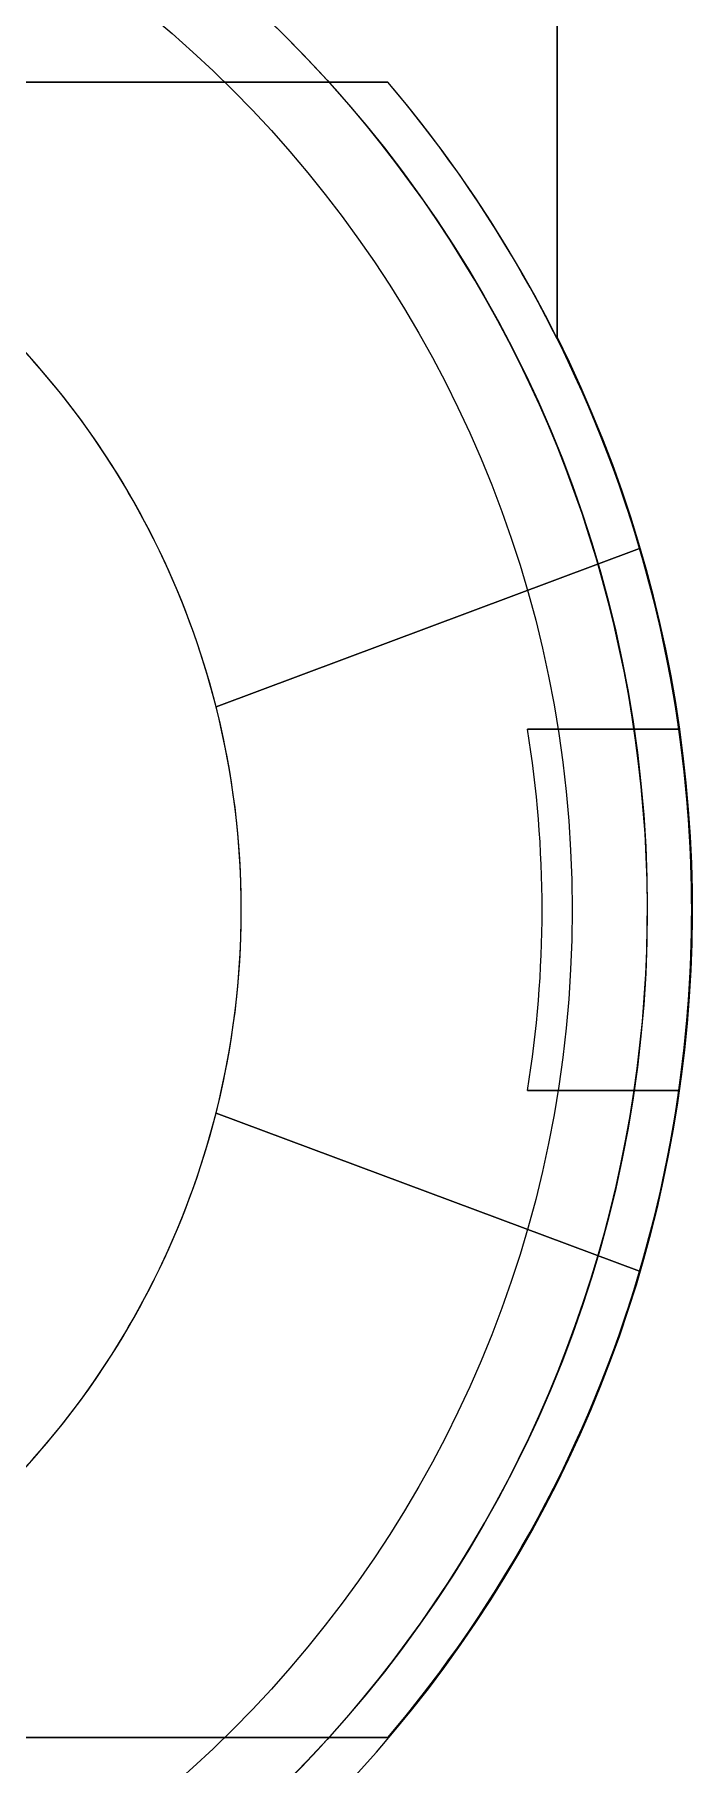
# Model space of a CAD drawing. Header units: millimetres. Extents: x -107 to 32, y -62 to 1.
# Drawn here: x -90.56 to -86.18, y -55.44 to -43.94 of the extents above; entities that cross this region are included whole.
import ezdxf

# ---------------------------------------------------------------- set-up
doc = ezdxf.new("R2010")
doc.units = ezdxf.units.MM
doc.layers.add('Part__Feature014', color=7, linetype='CONTINUOUS')

msp = doc.modelspace()

# ---------------------------------------------------------------- linework, layer by layer
at = {"layer": 'Part__Feature014'}
for p, q in [((-87.08, -38.26, -6), (-87.08, -45.9534, -6)), ((-87.08, -38.26, -6), (-87.08, -45.9534, -6)), ((-87.08, -45.9534, -4.75), (-87.08, -38.26, -4.75)), ((-87.08, -45.9534, -4.75), (-87.08, -38.26, -4.75)), ((-101.154, -44.26, -4.75), (-88.2058, -44.26, -4.75)), ((-101.154, -44.26, -4.75), (-88.2058, -44.26, -4.75)), ((-88.2058, -44.26, -3.75), (-92.18, -44.26, -3.75)), ((-88.2058, -44.26, -3.75), (-92.18, -44.26, -3.75)), ((-88.2058, -44.26, -4.75), (-88.2058, -44.26, -3.75)), ((-88.2058, -44.26, -4.75), (-88.2058, -44.26, -3.75)), ((-87.08, -45.9534, -6), (-87.08, -45.9534, -4.75)), ((-87.08, -45.9534, -6), (-87.08, -45.9534, -4.75)), ((-89.3483, -48.41, -3.75), (-86.5311, -47.36, -3.75)), ((-86.5311, -47.36, -2.75), (-89.3483, -48.41, -2.75)), ((-86.5311, -47.36, -2.75), (-89.3483, -48.41, -2.75)), ((-89.3483, -48.41, -3.75), (-86.5311, -47.36, -3.75)), ((-86.5311, -47.36, -3.75), (-86.5311, -47.36, -2.75)), ((-86.5311, -47.36, -3.75), (-86.5311, -47.36, -2.75)), ((-89.3483, -48.41, -2.75), (-89.3483, -48.41, -3.75)), ((-89.3483, -48.41, -2.75), (-89.3483, -48.41, -3.75)), ((-87.2766, -48.56, -2.75), (-87.2766, -48.56, -0.25)), ((-87.2766, -48.56, -2.75), (-86.2702, -48.56, -2.75)), ((-87.2766, -48.56, -2.75), (-87.2766, -48.56, -0.25)), ((-86.2702, -48.56, -0.25), (-87.2766, -48.56, -0.25)), ((-86.2702, -48.56, -0.25), (-87.2766, -48.56, -0.25)), ((-87.2766, -48.56, -2.75), (-86.2702, -48.56, -2.75)), ((-86.2702, -48.56, -2.75), (-86.2702, -48.56, -0.25)), ((-86.2702, -48.56, -2.75), (-86.2702, -48.56, -0.25)), ((-87.2766, -50.96, -2.75), (-87.2766, -50.96, -0.25)), ((-86.2702, -50.96, -2.75), (-87.2766, -50.96, -2.75)), ((-87.2766, -50.96, -0.25), (-86.2702, -50.96, -0.25)), ((-87.2766, -50.96, -2.75), (-87.2766, -50.96, -0.25)), ((-87.2766, -50.96, -0.25), (-86.2702, -50.96, -0.25)), ((-86.2702, -50.96, -2.75), (-87.2766, -50.96, -2.75)), ((-86.2702, -50.96, -2.75), (-86.2702, -50.96, -0.25)), ((-86.2702, -50.96, -2.75), (-86.2702, -50.96, -0.25)), ((-86.5311, -52.16, -3.75), (-89.3483, -51.11, -3.75)), ((-89.3483, -51.11, -2.75), (-86.5311, -52.16, -2.75)), ((-89.3483, -51.11, -3.75), (-89.3483, -51.11, -2.75)), ((-89.3483, -51.11, -2.75), (-86.5311, -52.16, -2.75)), ((-86.5311, -52.16, -3.75), (-89.3483, -51.11, -3.75)), ((-89.3483, -51.11, -3.75), (-89.3483, -51.11, -2.75)), ((-86.5311, -52.16, -3.75), (-86.5311, -52.16, -2.75)), ((-86.5311, -52.16, -3.75), (-86.5311, -52.16, -2.75)), ((-88.2058, -55.26, -4.75), (-101.154, -55.26, -4.75)), ((-88.2058, -55.26, -4.75), (-101.154, -55.26, -4.75)), ((-92.18, -55.26, -3.75), (-88.2058, -55.26, -3.75)), ((-92.18, -55.26, -3.75), (-88.2058, -55.26, -3.75)), ((-88.2058, -55.26, -4.75), (-88.2058, -55.26, -3.75)), ((-88.2058, -55.26, -4.75), (-88.2058, -55.26, -3.75))]:
    msp.add_line(p, q, dxfattribs=at)
for radius in [8.2, 8.2, 7.7, 7.7]:
    msp.add_circle((-94.68, -49.76), radius, dxfattribs=at)
for centre, radius, start, end in [((-94.68, -49.76, -6), 8.2, 129.357, 50.6433), ((-94.68, -49.76, -6), 8.2, 129.357, 50.6433), ((-94.68, -49.76, -3.75), 8.495, 16.4106, 40.3488), ((-94.68, -49.76, -4.75), 8.495, -40.3488, 40.3488), ((-94.68, -49.76, -3.75), 8.495, 16.4106, 40.3488), ((-94.68, -49.76, -4.75), 8.495, -40.3488, 40.3488), ((-94.68, -49.76, -3.75), 5.5, 14.2087, 62.9643), ((-94.68, -49.76, -2.5), 5.5, -62.9643, 62.9643), ((-94.68, -49.76, -2.5), 5.5, -62.9643, 62.9643), ((-94.68, -49.76, -3.75), 5.5, 14.2087, 62.9643), ((-94.68, -49.76, -6), 8.5, 153.395, 26.6047), ((-94.68, -49.76, -6), 8.5, 153.395, 26.6047), ((-94.68, -49.76, -4.75), 8.5, 153.395, 26.6047), ((-94.68, -49.76, -4.75), 8.5, 153.395, 26.6047), ((-94.68, -49.76, -2.75), 8.495, 8.12074, 16.4106), ((-94.68, -49.76, -2.75), 8.495, 8.12074, 16.4106), ((-94.68, -49.76, -2.75), 5.5, -14.2087, 14.2087), ((-94.68, -49.76, -2.75), 5.5, -14.2087, 14.2087), ((-94.68, -49.76, -0.25), 7.5, -9.2069, 9.2069), ((-94.68, -49.76, -2.75), 7.5, -9.2069, 9.2069), ((-94.68, -49.76, -0.25), 7.5, -9.2069, 9.2069), ((-94.68, -49.76, -2.75), 7.5, -9.2069, 9.2069), ((-94.68, -49.76, -0.25), 8.495, -8.12074, 8.12074), ((-94.68, -49.76, -0.25), 8.495, -8.12074, 8.12074), ((-94.68, -49.76, -2.75), 8.495, -16.4106, -8.12074), ((-94.68, -49.76, -2.75), 8.495, -16.4106, -8.12074), ((-94.68, -49.76, -3.75), 5.5, -62.9643, -14.2087), ((-94.68, -49.76, -3.75), 5.5, -62.9643, -14.2087), ((-94.68, -49.76, -3.75), 8.495, -40.3488, -16.4106), ((-94.68, -49.76, -3.75), 8.495, -40.3488, -16.4106)]:
    msp.add_arc(centre, radius, start, end, dxfattribs=at)

doc.saveas('drawing.dxf')
